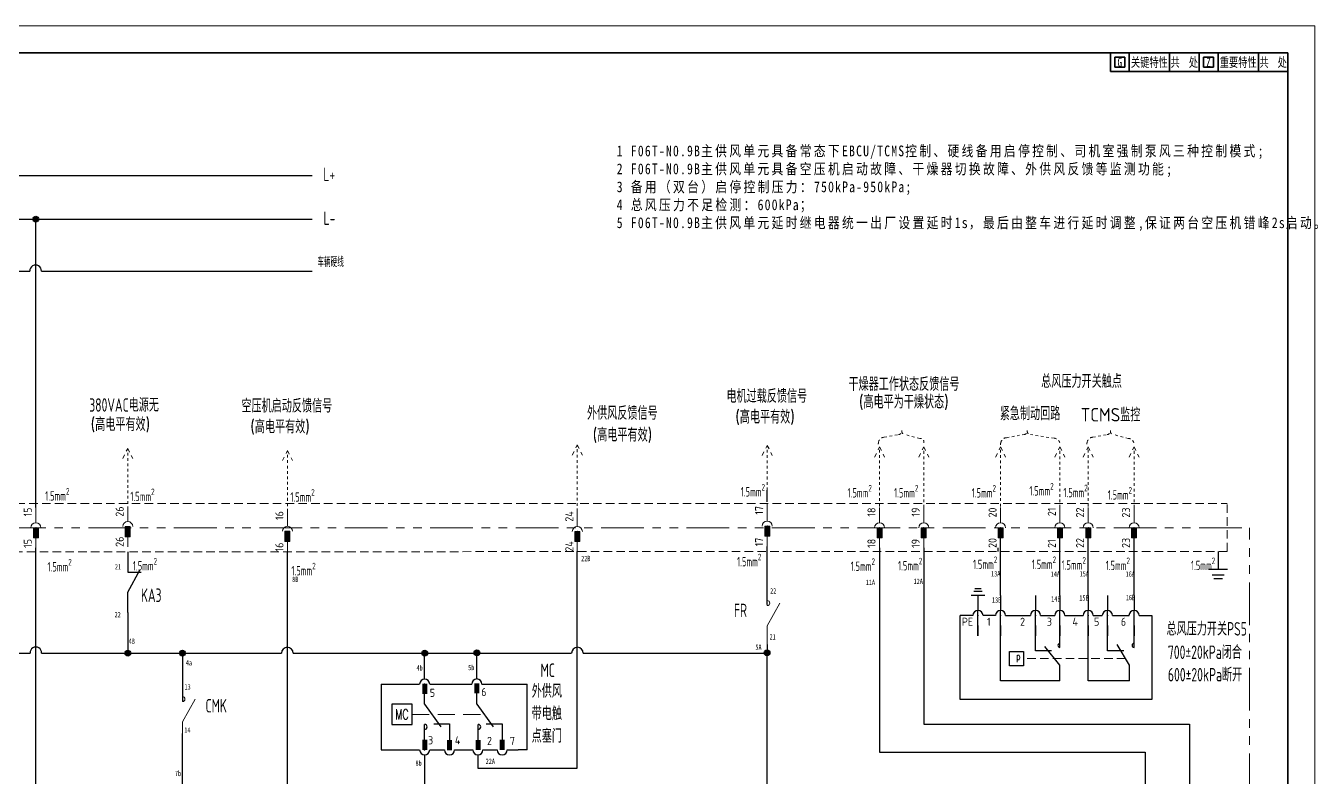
# Model space of a CAD drawing. Header units: millimetres. Extents: x 0 to 841, y 0 to 594.
# Drawn here: x 361 to 841.2, y 315 to 594 of the extents above; entities that cross this region are included whole.
import ezdxf
from ezdxf.enums import TextEntityAlignment as Align

# ---------------------------------------------------------------- set-up
doc = ezdxf.new("R2010")
doc.units = ezdxf.units.MM
for name, pattern in [('CENTER2', [12, 7, -1, 1, -1, 1, -1]), ('HIDDEN', [9.525, 6.35, -3.175]), ('PHANTOM2', [31.75, 15.875, -3.175, 3.175, -3.175, 3.175, -3.175]), ('虚线', [2, 1, -1])]:
    doc.linetypes.add(name, pattern=pattern)
for name, color, linetype, lineweight in [('AM_3', 3, '虚线', 13), ('BLK_0.5mm^2', 7, 'Continuous', 18), ('MISC', 2, 'Continuous', 18), ('SYMS', 7, 'Continuous', 18), ('TERMS', 4, 'Continuous', 18), ('双点划线', 6, 'CENTER2', 18), ('尺寸线层', 3, 'Continuous', 13), ('标注', 3, 'Continuous', 18), ('粗实线', 7, 'Continuous', 35), ('虚线', 2, 'HIDDEN', 18), ('虚线层', 6, '虚线', 13)]:
    doc.layers.add(name, color=color, linetype=linetype, lineweight=lineweight)
doc.layers.add('触点标识', color=11, linetype='Continuous')
doc.styles.add('PIN', font='simplex.shx', dxfattribs={"width": 0.75, "bigfont": 'gbcbig.shx'})
doc.styles.add('WD_IEC', font='isocp2.shx', dxfattribs={"width": 0.9, "bigfont": 'gbcbig.shx'})
doc.styles.add('标准', font='isoct2.shx')
doc.styles.add('海泰标注样式', font='isocp.shx', dxfattribs={"width": 0.7, "bigfont": 'gbcbig.shx'})
doc.styles.add('海泰汉字样式', font='仿宋_GB2312.ttf', dxfattribs={"width": 0.7})

# ---------------------------------------------------------------- blocks, each defined once
blk = doc.blocks.new('NJHT-A1')
at = {"color": 7, "linetype": 'Continuous', "lineweight": 18}
for p, q in [((840, 594), (0, 594)), ((840, 0), (840, 594))]:
    blk.add_line(p, q, dxfattribs=at)
at = {"color": 7, "linetype": 'Continuous', "lineweight": 35}
for p, q in [((830, 584), (25, 584)), ((830, 10), (830, 584))]:
    blk.add_line(p, q, dxfattribs=at)
at = {"color": 2, "linetype": 'Continuous', "lineweight": 18, "style": '海泰汉字样式', "width": 0.6}
blk.add_attdef('5', text='', height=5, rotation=180, dxfattribs=at).set_placement((50, 578.5), align=Align.MIDDLE_CENTER)
at = {"color": 2, "linetype": 'Continuous', "lineweight": 18, "style": '海泰汉字样式'}
for tag, height, width, p in [('1', 5, 0.7, (805, 59.25)), ('7', 5, 0.7, (755, 50.5)), ('2', 5, 0.7, (805, 51.75)), ('3', 5, 0.6, (805, 38)), ('12', 3.5, 0.7, (668, 34.5)), ('13', 3.5, 0.6, (682, 34.5)), ('20', 3.5, 0.7, (708, 34.5)), ('21', 3.5, 0.6, (722, 34.5)), ('14', 3.5, 0.7, (668, 27.5)), ('15', 3.5, 0.6, (682, 27.5)), ('22', 3.5, 0.7, (708, 27.5)), ('23', 3.5, 0.6, (722, 27.5)), ('8', 3.5, 0.7, (762, 22.5)), ('9', 3.5, 0.7, (774, 22.5)), ('4', 5, 0.6, (805, 22.5)), ('16', 3.5, 0.7, (668, 20.5)), ('17', 3.5, 0.6, (682, 20.5)), ('24', 3.5, 0.7, (708, 20.5)), ('25', 3.5, 0.6, (722, 20.5)), ('18', 3.5, 0.7, (668, 13.5)), ('19', 3.5, 0.6, (682, 13.5)), ('26', 3.5, 0.7, (708, 13.5)), ('27', 3.5, 0.6, (722, 13.5)), ('11', 3.5, 0.7, (742.5, 13.5)), ('10', 3.5, 0.7, (767.5, 13.5)), ('6', 3.5, 0.7, (811.57, 13.5))]:
    blk.add_attdef(tag, text='', height=height, dxfattribs=dict(at, width=width)).set_placement(p, align=Align.MIDDLE_CENTER)
blk = doc.blocks.new('质量特性标注表')
at = {"layer": '粗实线'}
for p, q in [((0, 0), (0, -7)), ((0, 0), (66, 0)), ((7, 0), (7, -7)), ((22, 0), (22, -7)), ((33, 0), (33, -7)), ((40, 0), (40, -7)), ((55, 0), (55, -7)), ((66, 0), (66, -7)), ((1.65, -1.65), (5.35, -1.65)), ((1.65, -5.35), (1.65, -1.65)), ((5.35, -1.65), (5.35, -5.35)), ((34.65, -1.65), (38.35, -1.65)), ((34.65, -5.35), (34.65, -1.65)), ((38.35, -1.65), (38.35, -5.35)), ((0, -7), (66, -7)), ((5.35, -5.35), (1.65, -5.35)), ((38.35, -5.35), (34.65, -5.35))]:
    blk.add_line(p, q, dxfattribs=at)
at = {"layer": '标注', "color": 2, "style": '海泰汉字样式', "width": 0.7}
for s, p in [('G', (3.5, -3.5)), ('关键特性', (14.5, -3.5)), ('共  处', (27.5, -3.5)), ('Z', (36.5, -3.5)), ('重要特性', (47.5, -3.5)), ('共  处', (60.5, -3.5))]:
    blk.add_text(s, height=3.5, dxfattribs=at).set_placement(p, align=Align.MIDDLE_CENTER)
for tag, p in [('关键特性处数', (27.5, -3.5)), ('重要特性处数', (60.5, -3.5))]:
    blk.add_attdef(tag, text='', height=3.5, dxfattribs=at).set_placement(p, align=Align.MIDDLE_CENTER)
blk = doc.blocks.new('VC02JP_1')
blk.add_hatch(color=256).paths.add_polyline_path([(0.62, -2.5), (0.62, 0), (-0.62, 0), (-0.62, -2.5)], flags=0)
for p, q in [((0, 5), (0, 1.25)), ((0, -2.5), (0, -5))]:
    blk.add_line(p, q)
blk.add_lwpolyline([(0.62, 0), (-0.62, 0), (-0.62, -2.5), (0.62, -2.5)], close=True)
blk.add_arc((0, 0), 1.25, 0, 180)
blk.add_point((0, 0))
at = {"style": 'WD_IEC'}
for tag, p in [('INST', (-5.25, 8)), ('LOC', (-5.25, 5)), ('TAG2', (-5.25, 2)), ('DESC1', (-5.25, -5.1)), ('DESC2', (-5.25, -8.1)), ('DESC3', (-5.25, -11.1))]:
    blk.add_attdef(tag, text='', height=2, dxfattribs=at).set_placement(p, align=Align.RIGHT)
blk.add_attdef('TERM02', text='', height=2, rotation=90, dxfattribs=at).set_placement((-1, 5), align=Align.RIGHT)
for tag, p, height in [('X2TERM02', (0, 5), 0.32), ('X2TERMDESC02', (0, 4.48), 0.32), ('MFG', (2.75, 4), 1.5), ('CAT', (2.75, 1.5), 1.5), ('X4LINK', (-1.25, -1.25), 0.32), ('X1LINK', (1.25, -1.25), 0.32), ('ASSYCODE', (2.75, -2.75), 1), ('X8TERM01', (0, -5), 0.32), ('X8TERMDESC01', (0, -5.52), 0.32), ('FAMILY', (2.75, -4.25), 1), ('CATDESC', (2.75, -5.75), 1)]:
    blk.add_attdef(tag, p, '', height=height, dxfattribs=at)
blk.add_attdef('TERM01', (-1, -5), '', height=2, rotation=90, dxfattribs=at)
blk = doc.blocks.new('VC01JP_1')
blk.add_hatch(color=256).paths.add_polyline_path([(0.62, -2.5), (0.62, 0), (-0.62, 0), (-0.62, -2.5)], flags=0)
for p, q in [((0, 5), (0, 1.25)), ((0, -2.5), (0, -5))]:
    blk.add_line(p, q)
blk.add_lwpolyline([(0.62, 0), (-0.62, 0), (-0.62, -2.5), (0.62, -2.5)], close=True)
blk.add_arc((0, 0), 1.25, 0, 180)
blk.add_point((0, 0))
at = {"style": 'WD_IEC'}
for tag, p in [('INST', (-5.25, 8)), ('LOC', (-5.25, 5)), ('TAG1', (-5.25, 2)), ('DESC1', (-5.25, -5.1)), ('DESC2', (-5.25, -8.1)), ('DESC3', (-5.25, -11.1))]:
    blk.add_attdef(tag, text='', height=2, dxfattribs=at).set_placement(p, align=Align.RIGHT)
blk.add_attdef('TERM02', text='', height=2, rotation=90, dxfattribs=at).set_placement((-1, 5), align=Align.RIGHT)
for tag, p, height in [('X2TERM02', (0, 5), 0.32), ('X2TERMDESC02', (0, 4.48), 0.32), ('MFG', (2.75, 4), 1.5), ('CAT', (2.75, 1.5), 1.5), ('X4LINK', (-1.25, -1.25), 0.32), ('X1LINK', (1.25, -1.25), 0.32), ('ASSYCODE', (2.75, -2.75), 1), ('X8TERM01', (0, -5), 0.32), ('X8TERMDESC01', (0, -5.52), 0.32), ('FAMILY', (2.75, -4.25), 1), ('CATDESC', (2.75, -5.75), 1)]:
    blk.add_attdef(tag, p, '', height=height, dxfattribs=at)
blk.add_attdef('TERM01', (-1, -5), '', height=2, rotation=90, dxfattribs=at)
blk = doc.blocks.new('HA1X2_1')
blk.add_lwpolyline([(-1.25, -2.5), (0, 0), (1.25, -2.5)])
at = {"style": 'WD_IEC'}
for tag, p in [('DESC1', (0, 5.1)), ('DESC2', (0, 1.25))]:
    blk.add_attdef(tag, text='', height=2.5, dxfattribs=at).set_placement(p, align=Align.CENTER)
blk.add_attdef('X8TERM01', (0, 0), '', height=0.32, dxfattribs=at)
blk = doc.blocks.new('VMS21P_1')
for p, q in [((0, 7.5), (0, 2.5)), ((0, -2.5), (3.125, 3.125)), ((0, -2.5), (0, -7.5))]:
    blk.add_line(p, q)
blk.add_arc((0, 3.125), 0.625, 270, 90)
at = {"style": 'WD_IEC'}
for tag, p in [('INST', (-5.25, 7.75)), ('LOC', (-5.25, 4.25)), ('TAG2', (-5.25, 0.75)), ('XREF', (-5.25, -3.75)), ('DESC1', (-5.25, -7.6)), ('DESC2', (-5.25, -11.1)), ('DESC3', (-5.25, -14.6))]:
    blk.add_attdef(tag, text='', height=2.5, dxfattribs=at).set_placement(p, align=Align.RIGHT)
blk.add_attdef('TERM01', text='', height=2, rotation=90, dxfattribs=at).set_placement((-1, 7.5), align=Align.RIGHT)
for tag, p, height in [('X2TERM01', (0, 7.5), 0.32), ('X4LINK', (-2, 0), 0.32), ('X1LINK', (-0.5, 0), 0.32), ('CONTACT', (4, -3.5), 1), ('FAMILY', (4, -5), 1), ('X8TERM02', (0, -7.5), 0.32)]:
    blk.add_attdef(tag, p, '', height=height, dxfattribs=at)
blk.add_attdef('TERM02', (-1, -7.5), '', height=2, rotation=90, dxfattribs=at)
blk = doc.blocks.new('gtsdf')
for p, q in [((899.43, -231.17), (899.43, -236.8)), ((907.84, -231.17), (907.84, -236.8)), ((920.8, -231.17), (920.8, -236.8)), ((929.87, -231.17), (929.87, -236.8)), ((940.39, -231.17), (940.39, -236.8)), ((947.51, -231.17), (947.51, -236.8)), ((957.43, -231.17), (957.43, -236.8)), ((892.81, -269.86), (892.81, -238.67)), ((897.55, -238.67), (892.81, -238.67)), ((899.43, -246.17), (899.43, -236.8)), ((905.97, -238.67), (901.3, -238.67)), ((907.84, -262.86), (907.84, -236.8)), ((909.72, -238.67), (918.92, -238.67)), ((920.8, -251.76), (920.8, -236.8)), ((922.67, -238.67), (928, -238.67)), ((929.87, -250.52), (929.87, -236.8)), ((931.75, -238.67), (938.51, -238.67)), ((940.39, -262.86), (940.39, -236.8)), ((942.26, -238.67), (945.63, -238.67)), ((947.51, -251.76), (947.51, -236.8)), ((949.38, -238.67), (955.56, -238.67)), ((957.43, -250.52), (957.43, -236.8)), ((959.31, -238.67), (964.08, -238.67)), ((964.08, -238.67), (964.08, -269.86)), ((899.43, -242.42), (899.43, -246.17)), ((907.84, -242.42), (907.84, -246.17)), ((920.8, -242.42), (920.8, -246.17)), ((929.87, -242.42), (929.87, -246.17)), ((940.39, -242.42), (940.39, -246.17)), ((947.51, -242.42), (947.51, -246.17)), ((957.43, -242.42), (957.43, -246.17)), ((911.13, -252.05), (916.38, -252.05)), ((911.13, -257.3), (911.13, -252.05)), ((916.38, -252.05), (916.38, -257.3)), ((926.78, -251.76), (920.8, -251.76)), ((953.69, -251.76), (947.51, -251.76)), ((916.38, -257.3), (911.13, -257.3)), ((929.87, -262.86), (907.84, -262.86)), ((955.71, -262.86), (940.39, -262.86)), ((964.08, -269.86), (892.81, -269.86))]:
    blk.add_line(p, q)
at = {"color": 7, "ltscale": 0.287133}
for p, q in [((955.71, -257.09), (951.1, -249.46)), ((929.87, -257.09), (924.24, -250.16))]:
    blk.add_line(p, q, dxfattribs=at)
at = {"color": 7}
for p, q in [((929.87, -262.86), (929.87, -257.09)), ((955.71, -262.86), (955.71, -257.09))]:
    blk.add_line(p, q, dxfattribs=at)
for centre, radius, start, end in [((899.43, -238.67), 1.88, 0, 180), ((907.84, -238.67), 1.88, 0, 180), ((920.8, -238.67), 1.88, 0, 180), ((929.87, -238.67), 1.88, 0, 180), ((929.87, -238.67), 1.88, 0, 180), ((940.39, -238.67), 1.88, 0, 180), ((947.51, -238.67), 1.88, 0, 180), ((957.43, -238.67), 1.88, 0, 180), ((957.43, -238.67), 1.88, 0, 180), ((929.87, -249.77), 0.75, 90, 270), ((957.43, -249.77), 0.75, 90, 270)]:
    blk.add_arc(centre, radius, start, end)
for p in [(899.43, -238.67), (907.84, -238.67), (920.8, -238.67), (929.87, -236.8), (940.39, -238.67), (947.51, -238.67), (957.43, -236.8)]:
    blk.add_point(p)
at = {"layer": '虚线', "ltscale": 0.5}
blk.add_line((954.25, -254.67), (916.38, -254.67), dxfattribs=at)
at = {"style": 'PIN', "width": 0.75}
blk.add_text('p', height=2.62, dxfattribs=at).set_placement((913.63, -255.1))
at = {"layer": 'AM_3', "style": 'WD_IEC'}
for tag, p in [('PE', (897.61, -242.48)), ('1', (904.13, -242.48)), ('2', (916.92, -242.48)), ('3', (926.93, -242.48)), ('4', (936.56, -242.48)), ('5', (944.52, -242.48)), ('6', (954.48, -242.48))]:
    blk.add_attdef(tag, text='', height=3, dxfattribs=at).set_placement(p, align=Align.RIGHT)
blk = doc.blocks.new('bfcgb')
blk.add_hatch(color=256).paths.add_polyline_path([(1495.06, 338, 1), (1492.9, 338, 1)])
blk.add_circle((1493.98, 338), 1.08)

msp = doc.modelspace()

# ---------------------------------------------------------------- hatches: boundary and pattern name
for points in [[(510.12928, 349.67641), (510.12928, 345.92641), (508.25428, 345.92641), (508.25428, 349.67641)], [(529.50741, 349.83399), (529.50741, 346.08399), (527.63241, 346.08399), (527.63241, 349.83399)], [(510.11939, 328.8659), (510.11939, 325.1159), (508.24439, 325.1159), (508.24439, 328.8659)], [(519.36106, 328.74542), (519.36106, 324.99542), (517.48606, 324.99542), (517.48606, 328.74542)], [(530.01887, 328.85241), (530.01887, 325.10241), (528.14387, 325.10241), (528.14387, 328.85241)], [(538.90557, 328.88477), (538.90557, 325.13477), (537.03057, 325.13477), (537.03057, 328.88477)]]:
    msp.add_hatch(color=256).paths.add_polyline_path(points, flags=0)

# ---------------------------------------------------------------- linework, layer by layer
for p, q in [((148.58139, 538.40137), (467.31691, 538.40137)), ((260.13368, 522.16248), (467.31691, 522.16248)), ((364.67347, 415.12254), (364.67347, 522.16248)), ((277.46586, 502.90851), (362.40591, 502.90851)), ((366.72394, 502.90851), (467.31691, 502.90851)), ((636.47615, 417.208), (636.47615, 421.55036)), ((723.21218, 382.51268), (723.21218, 403.87254)), ((745.24278, 382.51268), (745.24278, 403.87254)), ((755.7542, 382.51268), (755.7542, 403.87254)), ((772.8005, 382.51268), (772.8005, 403.87254)), ((364.67347, 137.27649), (364.67347, 400.12254)), ((398.81258, 398.65786), (398.81258, 391.15786)), ((458.18039, 377.25257), (458.18039, 398.78845)), ((565.90084, 318.34436), (565.90084, 398.74447)), ((636.47615, 379.17213), (636.47615, 400.708)), ((678.23293, 400.12254), (678.23293, 324.22351)), ((694.63989, 400.12254), (694.63989, 334.72197)), ((722.16456, 400.12254), (722.16456, 398.82786)), ((804.03226, 398.8401), (804.03226, 392.21622)), ((398.81258, 383.65786), (403.50008, 392.09536)), ((398.81258, 391.15786), (403.77164, 391.15786)), ((398.81258, 376.15786), (398.81258, 383.65786)), ((398.81258, 376.15786), (398.81258, 361.0348)), ((458.1773, 312.50586), (458.18039, 377.25257)), ((349.75002, 361.06449), (362.50298, 361.06449)), ((366.82128, 361.06449), (455.96962, 361.06449)), ((419.16211, 361.06449), (419.16211, 344.94484)), ((460.29258, 361.06449), (563.77605, 361.06449)), ((509.17009, 351.42232), (509.17009, 361.06449)), ((528.57822, 351.44923), (528.57822, 361.06449)), ((568.09902, 361.06449), (636.47615, 361.06449)), ((636.47615, 364.29737), (636.47615, 361.06449)), ((636.47615, 254.80664), (636.47615, 361.06449)), ((419.16211, 353.49653), (419.16211, 343.06984)), ((493.03131, 349.54732), (501.15544, 349.54937)), ((493.03131, 349.54732), (493.03131, 325.19682)), ((501.15544, 349.54937), (507.29509, 349.54732)), ((509.16989, 342.07423), (509.16989, 346.35932)), ((511.04489, 349.57423), (526.70322, 349.57423)), ((528.58172, 342.15759), (528.57822, 349.57423)), ((530.45322, 349.57423), (547.25837, 349.57423)), ((547.25837, 325.12738), (547.25837, 349.57423)), ((509.16989, 342.07423), (515.22445, 333.63673)), ((509.16989, 342.07423), (509.16989, 342.07423)), ((528.58172, 342.15759), (534.63628, 333.72009)), ((509.16989, 327.07423), (509.16989, 334.57423)), ((512.53043, 334.83653), (518.40396, 334.83653)), ((518.40396, 334.83653), (518.40396, 325.12725)), ((529.06401, 327.07653), (529.06401, 334.57653)), ((532.08139, 334.83659), (537.95492, 334.83659)), ((537.95492, 334.83659), (537.95492, 325.12732)), ((694.63989, 334.72197), (793.37322, 334.72197)), ((793.37322, 334.72197), (793.37322, 245.43164)), ((419.16213, 312.50586), (419.16211, 331.21576)), ((509.16989, 326.54453), (509.16989, 330.29453)), ((529.06401, 326.54684), (529.06401, 330.29684)), ((493.03131, 325.12732), (507.29489, 325.12732)), ((509.16989, 323.25232), (509.16989, 312.50586)), ((511.04489, 325.12732), (516.52896, 325.12725)), ((520.27896, 325.12725), (527.09305, 325.12725)), ((528.96805, 323.25225), (528.96805, 318.34436)), ((530.84305, 325.12732), (536.07992, 325.12732)), ((539.82992, 325.12738), (543.91367, 325.12738)), ((547.25837, 325.12738), (543.91367, 325.12738)), ((678.23293, 324.22351), (776.96626, 324.22351)), ((776.96626, 324.22351), (776.96626, 245.43164)), ((528.96805, 318.34436), (565.90084, 318.34436))]:
    msp.add_line(p, q)
at = {"color": 1}
for p, q in [((800.52709, 392.21622), (807.53743, 392.21622)), ((801.82739, 390.18292), (806.23712, 390.18292)), ((802.44928, 388.82739), (805.61524, 388.82739))]:
    msp.add_line(p, q, dxfattribs=at)
at = {"color": 3}
for p, q in [((715.93549, 384.95264), (713.656, 384.95264)), ((717.31946, 382.51268), (712.27202, 382.51268)), ((716.38324, 383.97665), (713.20824, 383.97665))]:
    msp.add_line(p, q, dxfattribs=at)
msp.add_lwpolyline([(504.48239, 334.57423), (504.48239, 342.07423), (496.98239, 342.07423), (496.98239, 334.57423)], close=True)
for centre, radius, start, end in [((364.56493, 503.0122), 2.16151, 357.2504449, 182.7495551), ((364.66213, 361.16537), 2.16151, 357.3250191, 182.6749809), ((458.1311, 361.05453), 2.16151, 0.2640798, 179.7359202), ((565.93754, 361.05485), 2.16151, 0.2554995, 179.7445005), ((509.17009, 349.54732), 1.875, 0, 180), ((528.57822, 349.57423), 1.875, 0, 180), ((509.16989, 333.63673), 0.9375, 270, 90), ((529.06401, 333.63903), 0.9375, 270, 90), ((509.16989, 325.12732), 1.875, 180, 0), ((518.40396, 325.12725), 1.875, 180, 0), ((528.96805, 325.12725), 1.875, 180, 0), ((537.95492, 325.12732), 1.875, 180, 0)]:
    msp.add_arc(centre, radius, start, end)
for p in [(509.17009, 349.54732), (509.16989, 325.12732)]:
    msp.add_point(p)
at = {"layer": 'MISC', "linetype": 'HIDDEN'}
msp.add_line((504.48239, 338.32423), (531.33246, 338.32423), dxfattribs=at)
at = {"layer": '双点划线', "linetype": 'PHANTOM2'}
for p in [(35.00004, 407.62254), (815.6868, 117.45651)]:
    msp.add_line(p, (815.6868, 407.62254), dxfattribs=at)
at = {"layer": '虚线', "ltscale": 0.5}
for p, q in [((176.47132, 416.62254), (807.43363, 416.62254)), ((807.43363, 398.82707), (807.43363, 416.62254)), ((807.43363, 398.82707), (176.47132, 398.62254))]:
    msp.add_line(p, q, dxfattribs=at)
at = {"layer": '虚线层'}
for p, q in [((679.94132, 441.23201), (685.27164, 442.22986)), ((686.47164, 443.42986), (686.47164, 443.72986)), ((693.1493, 440.79431), (687.67164, 442.22986)), ((725.36958, 441.05794), (731.90592, 442.22986)), ((733.10592, 443.42986), (733.10592, 443.72986)), ((743.1302, 440.84585), (734.30592, 442.22986)), ((757.46259, 441.23201), (762.7929, 442.22986)), ((763.9929, 443.42986), (763.9929, 443.72986)), ((770.67057, 440.79431), (765.1929, 442.22986)), ((398.81258, 412.44574), (398.81258, 437.07112)), ((565.90084, 413.74447), (565.90084, 438.36985)), ((636.47615, 413.59195), (636.47615, 438.21733)), ((678.23293, 415.56099), (678.23293, 437.64063)), ((694.63989, 415.12254), (694.63989, 437.64063)), ((723.21218, 415.56099), (723.21218, 437.64063)), ((745.24278, 415.12254), (745.24278, 437.64063)), ((755.7542, 415.56099), (755.7542, 437.64063)), ((772.8005, 415.12254), (772.8005, 437.64063)), ((458.18039, 411.67239), (458.18039, 436.29778))]:
    msp.add_line(p, q, dxfattribs=at)
for centre, radius, start, end in [((685.27164, 443.42986), 1.2, 270, 0), ((687.67164, 443.42986), 1.2, 180, 270), ((731.90592, 443.42986), 1.2, 270, 0), ((734.30592, 443.42986), 1.2, 180, 270), ((762.7929, 443.42986), 1.2, 270, 0), ((765.1929, 443.42986), 1.2, 180, 270), ((681.35638, 438.62986), 3.6, 164.7569601, 180), ((680.05365, 438.98512), 2.2497, 92.8620485, 164.7634111), ((693.41157, 439.53162), 1.28964, 342.2592059, 101.7337854), ((726.78464, 438.45579), 3.6, 164.7569601, 180), ((725.48191, 438.81104), 2.2497, 92.8620485, 164.7634111), ((743.01787, 438.59895), 2.2497, 15.2365889, 87.1379515), ((758.87764, 438.62986), 3.6, 164.7569601, 180), ((757.57492, 438.98512), 2.2497, 92.8620485, 164.7634111), ((770.55824, 438.54742), 2.2497, 15.2365889, 87.1379515)]:
    msp.add_arc(centre, radius, start, end, dxfattribs=at)

# ---------------------------------------------------------------- block references
for name, p in [('NJHT-A1', (0, 0)), ('质量特性标注表', (764, 584)), ('bfcgb', (-1129.31793, 184.20761)), ('bfcgb', (-1095.13006, 23.01601)), ('bfcgb', (-1074.82878, 23.05224)), ('bfcgb', (-1074.82878, 23.05224)), ('bfcgb', (-984.7995, 23.08212)), ('bfcgb', (-965.39223, 23.1772)), ('bfcgb', (-857.55352, 23.13268))]:
    msp.add_blockref(name, p)
msp.add_blockref('gtsdf', (-184.63163, 613.68426)).add_auto_attribs({'PE': 'PE', '5': '5', '4': '4', '2': '2', '1': '1', '6': '6', '3': '3'})
at = {"layer": 'SYMS'}
ref = msp.add_blockref('VC02JP_1', (364.67347, 407.62254), dxfattribs=dict(at, xscale=1.5, yscale=1.5, zscale=1.5))
ref.add_attrib('TERM02', '15', dxfattribs={"layer": 'TERMS', "height": 3, "rotation": 90, "style": 'WD_IEC'}).set_placement((363.17347, 415.12254), align=Align.RIGHT)
ref.add_attrib('TERM01', '15', (363.17347, 400.12254), dxfattribs={"layer": 'TERMS', "height": 3, "rotation": 90, "style": 'WD_IEC'})
at = {"layer": 'SYMS', "linetype": 'PHANTOM2'}
ref = msp.add_blockref('VC01JP_1', (398.81258, 408.03286), dxfattribs=dict(at, xscale=1.5, yscale=1.5, zscale=1.5))
ref.add_attrib('TERM02', '26', dxfattribs={"layer": 'TERMS', "height": 3, "rotation": 90, "style": 'WD_IEC'}).set_placement((397.31258, 415.53286), align=Align.RIGHT)
ref.add_attrib('TERM01', '26', (397.31258, 400.53286), dxfattribs={"layer": 'TERMS', "height": 3, "rotation": 90, "style": 'WD_IEC'})
ref = msp.add_blockref('VC01JP_1', (458.18039, 406.28845), dxfattribs=dict(at, xscale=1.5, yscale=1.5, zscale=1.5))
ref.add_attrib('TERM02', '16', dxfattribs={"layer": 'TERMS', "height": 3, "rotation": 90, "style": 'WD_IEC'}).set_placement((456.68039, 413.78845), align=Align.RIGHT)
ref.add_attrib('TERM01', '16', (456.68039, 398.78845), dxfattribs={"layer": 'TERMS', "height": 3, "rotation": 90, "style": 'WD_IEC'})
ref = msp.add_blockref('VC01JP_1', (565.90084, 406.24447), dxfattribs=dict(at, xscale=1.5, yscale=1.5, zscale=1.5))
ref.add_attrib('TERM02', '24', dxfattribs={"layer": 'TERMS', "height": 3, "rotation": 90, "style": 'WD_IEC'}).set_placement((564.40084, 413.74447), align=Align.RIGHT)
ref.add_attrib('TERM01', '24', (564.40084, 398.74447), dxfattribs={"layer": 'TERMS', "height": 3, "rotation": 90, "style": 'WD_IEC'})
ref = msp.add_blockref('VC01JP_1', (636.47615, 408.208), dxfattribs=dict(at, xscale=1.5, yscale=1.5, zscale=1.5))
ref.add_attrib('TERM02', '17', dxfattribs={"layer": 'TERMS', "height": 3, "rotation": 90, "style": 'WD_IEC'}).set_placement((634.97615, 415.708), align=Align.RIGHT)
ref.add_attrib('TERM01', '17', (634.97615, 400.708), dxfattribs={"layer": 'TERMS', "height": 3, "rotation": 90, "style": 'WD_IEC'})
at = {"layer": 'SYMS'}
ref = msp.add_blockref('VC02JP_1', (678.23293, 407.62254), dxfattribs=dict(at, xscale=1.5, yscale=1.5, zscale=1.5))
ref.add_attrib('TERM02', '18', dxfattribs={"layer": 'TERMS', "height": 3, "rotation": 90, "style": 'WD_IEC'}).set_placement((676.73293, 415.12254), align=Align.RIGHT)
ref.add_attrib('TERM01', '18', (676.73293, 400.12254), dxfattribs={"layer": 'TERMS', "height": 3, "rotation": 90, "style": 'WD_IEC'})
ref = msp.add_blockref('VC02JP_1', (694.63989, 407.62254), dxfattribs=dict(at, xscale=1.5, yscale=1.5, zscale=1.5))
ref.add_attrib('TERM02', '19', dxfattribs={"layer": 'TERMS', "height": 3, "rotation": 90, "style": 'WD_IEC'}).set_placement((693.13989, 415.12254), align=Align.RIGHT)
ref.add_attrib('TERM01', '19', (693.13989, 400.12254), dxfattribs={"layer": 'TERMS', "height": 3, "rotation": 90, "style": 'WD_IEC'})
ref = msp.add_blockref('VC02JP_1', (723.21218, 407.62254), dxfattribs=dict(at, xscale=1.5, yscale=1.5, zscale=1.5))
ref.add_attrib('TERM02', '20', dxfattribs={"layer": 'TERMS', "height": 3, "rotation": 90, "style": 'WD_IEC'}).set_placement((721.71218, 415.12254), align=Align.RIGHT)
ref.add_attrib('TERM01', '20', (721.71218, 400.12254), dxfattribs={"layer": 'TERMS', "height": 3, "rotation": 90, "style": 'WD_IEC'})
ref = msp.add_blockref('VC02JP_1', (745.24278, 407.62254), dxfattribs=dict(at, xscale=1.5, yscale=1.5, zscale=1.5))
ref.add_attrib('TERM02', '21', dxfattribs={"layer": 'TERMS', "height": 3, "rotation": 90, "style": 'WD_IEC'}).set_placement((743.74278, 415.12254), align=Align.RIGHT)
ref.add_attrib('TERM01', '21', (743.74278, 400.12254), dxfattribs={"layer": 'TERMS', "height": 3, "rotation": 90, "style": 'WD_IEC'})
ref = msp.add_blockref('VC02JP_1', (755.7542, 407.62254), dxfattribs=dict(at, xscale=1.5, yscale=1.5, zscale=1.5))
ref.add_attrib('TERM02', '22', dxfattribs={"layer": 'TERMS', "height": 3, "rotation": 90, "style": 'WD_IEC'}).set_placement((754.2542, 415.12254), align=Align.RIGHT)
ref.add_attrib('TERM01', '22', (754.2542, 400.12254), dxfattribs={"layer": 'TERMS', "height": 3, "rotation": 90, "style": 'WD_IEC'})
ref = msp.add_blockref('VC02JP_1', (772.8005, 407.62254), dxfattribs=dict(at, xscale=1.5, yscale=1.5, zscale=1.5))
ref.add_attrib('TERM02', '23', dxfattribs={"layer": 'TERMS', "height": 3, "rotation": 90, "style": 'WD_IEC'}).set_placement((771.3005, 415.12254), align=Align.RIGHT)
ref.add_attrib('TERM01', '23', (771.3005, 400.12254), dxfattribs={"layer": 'TERMS', "height": 3, "rotation": 90, "style": 'WD_IEC'})
at = {"layer": 'SYMS', "xscale": 1.5, "yscale": 1.5, "zscale": 1.5}
for p in [(636.47615, 374.96376), (419.16211, 339.31984)]:
    msp.add_blockref('VMS21P_1', p, dxfattribs=at)
at = {"layer": '虚线层', "xscale": 1.5, "yscale": 1.5, "zscale": 1.5}
for p in [(398.81258, 437.07112), (565.90084, 438.36985), (636.47615, 438.21733), (678.23293, 437.64063), (694.63989, 437.64063), (723.21218, 437.64063), (745.24278, 437.64063), (755.7542, 437.64063), (772.8005, 437.64063), (458.18039, 436.29778)]:
    msp.add_blockref('HA1X2_1', p, dxfattribs=at)

# ---------------------------------------------------------------- texts
at = {"insert": (500.73239, 338.32423), "char_height": 3.75, "width": 3.8169643, "attachment_point": 5, "style": 'PIN'}
msp.add_mtext('{\\W0.7;\\C3;MC}', dxfattribs=at)
at = {"layer": 'AM_3', "style": 'WD_IEC'}
for tag, p in [('5', (513.0405, 344.80798)), ('6', (532.13889, 345.11807)), ('3', (512.34162, 327.19457)), ('4', (522.43092, 327.21984)), ('2', (534.17901, 326.96952)), ('7', (542.72107, 326.93147))]:
    msp.add_attdef(tag, text='DESC1', height=3, dxfattribs=at).set_placement(p, align=Align.RIGHT)
at = {"layer": 'BLK_0.5mm^2', "char_height": 5, "attachment_point": 1, "line_spacing_factor": 0.99982, "style": '标准'}
for s, insert, width in [('{\\Fisocp2,gbcbig|c134;\\C3;(高电平为干燥状态)}', (670.56404, 456.86215), 60.8697092), ('{\\Fisocp2,gbcbig|c134;\\C3;(高电平有效)}', (624.61704, 451.27813), 31.9506378), ('{\\Fisocp2,gbcbig|c134;\\C3;紧急制动回路}', (722.88868, 452.5422), 23.0729747), ('{\\Fisocp2,gbcbig|c134;\\C3;TCMS监控}', (752.98334, 452.07461), 33.1669556), ('{\\Fisocp2,gbcbig|c134;\\C3;(高电平有效)}', (385.04386, 448.53263), 31.9506378), ('{\\Fisocp2,gbcbig|c134;\\C3;(高电平有效)}', (444.37595, 447.66053), 31.9506378), ('{\\Fisocp2,gbcbig|c134;\\C3;(高电平有效)}', (571.62274, 444.61609), 60.8697092), ('{\\Fisocp2,gbcbig|c134;\\C3;总风压力开关\\W0.7;PS5}', (784.87468, 372.57233), 41.0010451), ('{\\Fisocp2,gbcbig|c134;\\C3;外供风带电触点塞门}', (548.95, 349.48211), 11.6044359)]:
    msp.add_mtext(s, dxfattribs=dict(at, insert=insert, width=width))
at = {"layer": '尺寸线层', "attachment_point": 1, "line_spacing_factor": 0.99982}
for s, insert, char_height, width, style in [('{\\C3;L+}', (471.4911, 541.33873), 5, 22.1418166, '海泰标注样式'), ('{\\Fisocp2,gbcbig|c134;\\W0.7;\\C3;L-}', (471.60094, 525.08239), 5, 23.6871923, '标准'), ('{\\C3;车辆硬线}', (469.32365, 507.98266), 3.5, 23.6871923, '海泰标注样式'), ('{\\Fisocp2,gbcbig|c134;干燥器工作状态反馈信号}', (666.67323, 463.4494), 5, 65.115916, '标准'), ('{\\Fisocp2,gbcbig|c134;电机过载反馈信号}', (621.32186, 459.00629), 5, 32.9452396, '标准'), ('{\\Fisocp2,gbcbig|c134;\\W0.7;380VAC\\W1;电源无}', (384.51379, 455.70835), 5, 35.1930367, '标准'), ('{\\Fisocp2,gbcbig|c134;空压机启动反馈信号}', (441.08078, 455.3887), 5, 32.9452396, '标准'), ('{\\Fisocp2,gbcbig|c134;外供风反馈信号}', (569.50226, 452.7009), 5, 65.115916, '标准')]:
    msp.add_mtext(s, dxfattribs=dict(at, insert=insert, char_height=char_height, width=width, style=style))
at = {"layer": '尺寸线层', "char_height": 5, "attachment_point": 1}
for s, insert, width, style in [('{\\Fisocp2,gbcbig|c134;\\C3;总风压力开关触点}', (738.29709, 464.53549), 29.9444882, '标准'), ('{\\Fisocp2,gbcbig|c0;\\W0.7;KA\\Fisocp2,gbcbig|c134;3}', (403.74029, 385.05334), 14.8690152, '标准'), ('{\\Fisocp2,gbcbig|c134;\\W0.7;FR}', (624.11517, 379.42878), 23.961927, '标准'), ('{\\Fisocp,@extfont2|c134;7}00%%P20kPa{\\Fisocp2,gbcbig|c134;\\W1;闭合}\\P{\\Fisocp,@extfont2|c134;60}0%%P20kPa{\\Fisocp2,gbcbig|c134;\\W1;断开}', (785.37685, 363.88271), 41.3170802, '海泰标注样式'), ('{\\Fisocp2,gbcbig|c134;\\W0.7;MC}', (552.22362, 357.19767), 23.961927, '标准'), ('{\\Fisocp2,gbcbig|c134;\\W0.7;CMK}', (427.74733, 344.01671), 23.961927, '标准')]:
    msp.add_mtext(s, dxfattribs=dict(at, insert=insert, width=width, style=style))
at = {"layer": '标注', "color": 2, "insert": (580.54904, 549.56464), "char_height": 4, "width": 264.6433183, "attachment_point": 1, "line_spacing_factor": 0.99982, "style": '海泰汉字样式'}
msp.add_mtext('{\\fFangSong|b0|i0|c134|p49;\\W0.8;\\T1.2;1 \\fFangSong_GB2312|b0|i0|c134|p49;F06T-N0.9B主供风单元具备常态下EBCU/TCMS控制、硬线备用启停控制、司机室强制泵风三种控制模式;\\P2 F06T-N0.9B主供风单元具备空压机启动故障、干燥器切换故障、外供风反馈等监测功能;\\P3 备用（双台）启停控制压力：750kPa-950kPa;\\P4 总风压力不足检测：600kPa；\\P5 F06T-N0.9B主供风单元延时继电器统一出厂设置延时1s，最后由整车进行延时调整,保证两台空压机错峰2s启动。}', dxfattribs=at)
at = {"layer": '标注', "color": 2, "char_height": 3.5, "width": 12.7561908, "attachment_point": 1, "style": '海泰标注样式'}
for insert in [(626.63224, 423.8965), (666.33688, 423.53483), (683.62149, 423.53483), (712.47511, 423.51107), (733.90699, 424.26048), (746.56797, 423.61999), (763.0337, 422.75411), (368.15687, 422.3886), (399.78526, 422.18179), (459.2749, 421.97694), (368.99091, 396.04936), (400.73452, 396.41774), (459.65, 394.6151), (625.28182, 397.96892), (667.50251, 396.26859), (685.08861, 396.46191), (712.96471, 396.9582), (734.82373, 396.95736), (745.89264, 396.72712), (762.25894, 396.55954), (793.94992, 396.55954)]:
    msp.add_mtext('\\A1;1.5mm{\\H0.7x;\\S2^ ;}', dxfattribs=dict(at, insert=insert))
at = {"layer": '触点标识', "char_height": 2, "attachment_point": 1, "style": '海泰汉字样式'}
for s, width, insert in [('21', 2.2940467, (394.0501, 394.12677)), ('22B', 3.9367194, (567.32699, 397.20345)), ('8B', 6.9122118, (459.93825, 389.46362)), ('13A', 2.5119848, (719.67104, 391.51865)), ('14A', 4.0283159, (741.8442, 391.42446)), ('15A', 3.0650917, (752.61249, 391.53643)), ('16A', 3.4136736, (769.70401, 391.42463)), ('22', 2.2279666, (637.56979, 385.14975)), ('11A', 5.4063699, (673.10991, 388.3372)), ('12A', 4.380998, (690.88821, 388.7302)), ('13B', 3.6591144, (719.99701, 381.77945)), ('14B', 2.9981033, (742.01834, 382.18846)), ('15B', 3.0428316, (752.46975, 382.52253)), ('16B', 2.5231513, (769.75348, 382.72433)), ('22', 3.164205, (393.9543, 376.36766)), ('4B', 6.4245921, (399.17257, 366.4821)), ('21', 3.9322159, (637.36832, 368.09625)), ('5A', 8.4663146, (632.08238, 364.28028)), ('4a', 6.4245921, (420.41008, 358.48357)), ('4b', 6.4245921, (506.15204, 356.58368)), ('5b', 6.4245921, (525.34451, 356.71572)), ('13', 3.138583, (419.93741, 349.53935)), ('14', 1.8682891, (419.83838, 333.49252)), ('22A', 3.9367194, (531.85612, 321.90748)), ('7b', 3.7858375, (416.35934, 317.3828)), ('8b', 6.4245921, (505.78173, 321.20842))]:
    msp.add_mtext_dynamic_manual_height_columns(s, width=width, gutter_width=10, heights=[0], dxfattribs=dict(at, insert=insert))

doc.saveas('drawing.dxf')
